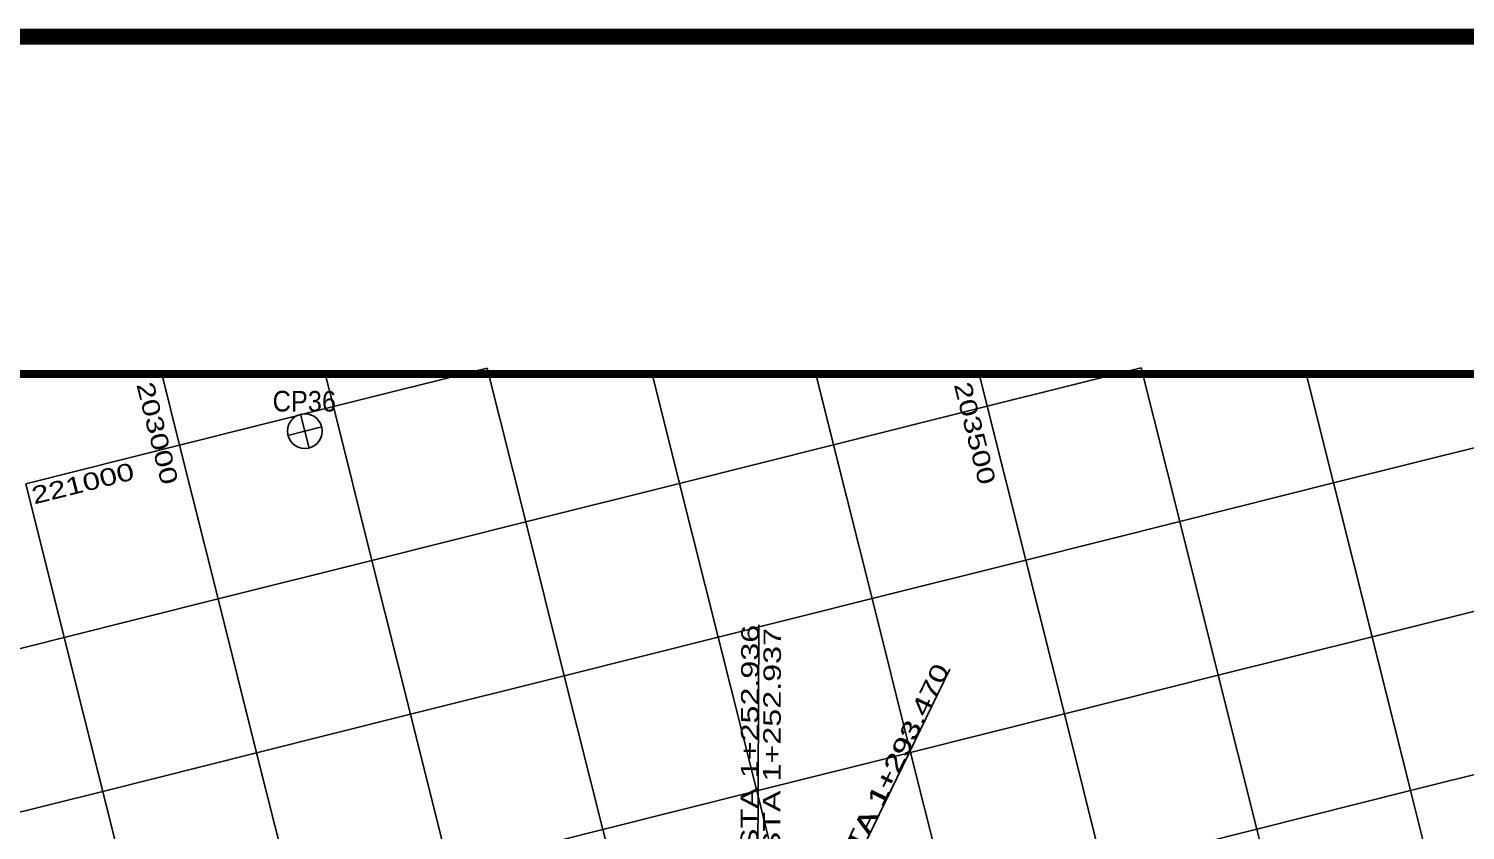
# Model space of a CAD drawing. Header units: millimetres. Extents: x 0 to 1450, y 0 to 594.
# Drawn here: x 1090.1 to 1271.3, y 473.9 to 575 of the extents above; entities that cross this region are included whole.
import ezdxf
from ezdxf.enums import TextEntityAlignment as Align

# ---------------------------------------------------------------- set-up
doc = ezdxf.new("R2010")
doc.units = ezdxf.units.MM
doc.header["$LTSCALE"] = 10
for name, color, linetype in [('CA-ALGN-STSM', 2, 'Continuous'), ('CA-ALGN-SUBL', 1, 'Continuous'), ('CA-ALGN-SUBT', 2, 'Continuous'), ('CV-GRID-BORD', 4, 'Continuous'), ('CV-GRID-LINE', 1, 'Continuous'), ('CV-GRID-TEXT', 4, 'Continuous'), ('CX-BORD', 3, 'Continuous'), ('CX-BORD-LIN1', 4, 'Continuous'), ('CX-BORD-LIN2', 3, 'Continuous'), ('CX-BORD-TEX2', 7, 'Continuous'), ('CX-BORD-TEX3', 6, 'Continuous')]:
    doc.layers.add(name, color=color, linetype=linetype)
doc.styles.add('RP2', font='Dotum.ttf')
doc.styles.add('TB_TEXT', font='Dotum.ttf')
doc.styles.add('TB_WBTXT', font='Dotum.ttf')
doc.styles.add('TB_WMTXT', font='Dotum.ttf')

# ---------------------------------------------------------------- blocks, each defined once
blk = doc.blocks.new('CXBLKA1-KHCA-부산~울산409_K2H(가1450)')
at = {"layer": 'CX-BORD-LIN1', "const_width": 2}
blk.add_lwpolyline([(1430.000001036647, 20.00000057201521), (25.00000103664684, 20.00000057201771), (25.00000103664684, 574.0000005720173), (1430.000001036646, 574.000000572017)], close=True, dxfattribs=at)
at = {"layer": 'CX-BORD-LIN1', "style": 'TB_TEXT'}
for tag, height, p in [('TR_RNUM4', 3, (310.1051176548428, 46.63656390138055)), ('TR_RDAT4', 3.5, (342.5000010366468, 47.00000057201765)), ('TR_DGN4', 3.5, (1093.118455254407, 47.00000057201741)), ('TR_CHK4', 3.5, (1133.118455254407, 47.00000057201741)), ('TR_APP4', 3.5, (1173.118455254407, 47.00000057201764)), ('TR_RNUM3', 3, (310.1051176548428, 40.63656390138166)), ('TR_RDAT3', 3.5, (342.5000010366468, 41.00000057201876)), ('TR_DGN3', 3.5, (1093.118455254407, 41.00000057201852)), ('TR_CHK3', 3.5, (1133.118455254407, 41.00000057201852)), ('TR_APP3', 3.5, (1173.118455254407, 41.00000057201875)), ('TR_RDAT2', 3.5, (342.5000010366468, 35.00000057201876)), ('TR_DGN2', 3.5, (1093.118455254407, 35.00000057201852)), ('TR_CHK2', 3.5, (1133.118455254407, 35.00000057201852)), ('TR_APP2', 3.5, (1173.118455254407, 35.00000057201875)), ('TR_RNUM2', 3, (310.1051176548428, 34.63656390138166)), ('TR_DGN1', 3.5, (1093.118455254407, 29.00000057201741)), ('TR_CHK1', 3.5, (1133.118455254407, 29.00000057201741)), ('TR_RNUM1', 3, (310.1051176548428, 28.63656390138055)), ('TR_RDAT1', 3.5, (342.5000010366468, 29.00000057201765)), ('TR_APP1', 3.5, (1173.118455254407, 29.00000057201764))]:
    blk.add_attdef(tag, text='', height=height, dxfattribs=at).set_placement(p, align=Align.MIDDLE_CENTER)
for tag, p in [('TR_RCON4', (367.3033148448806, 47.00000057201765)), ('TR_RCON3', (367.3033148448806, 41.00000057201876)), ('TR_RCON2', (367.3033148448806, 35.00000057201876)), ('TR_RCON1', (367.3033148448806, 29.00000057201765))]:
    blk.add_attdef(tag, text='', height=3.5, dxfattribs=at).set_placement(p, align=Align.MIDDLE_LEFT)
at = {"layer": 'CX-BORD-LIN2', "style": 'TB_TEXT'}
blk.add_attdef('TD_VERSION', text='', height=3, rotation=90, dxfattribs=at).set_placement((1434.500000442103, 68.0148997841402), align=Align.MIDDLE_CENTER)
at = {"layer": 'CX-BORD-TEX2', "style": 'TB_WMTXT'}
for tag, height, p in [('TB_CNAME', 5, (40.34476742384754, 551.8324137199421)), ('TB_CSCOP', 4, (41.6345685898084, 543.8324137199421))]:
    blk.add_attdef(tag, text='', height=height, dxfattribs=at).set_placement(p, align=Align.BOTTOM_LEFT)
at = {"layer": 'CX-BORD-TEX2', "style": 'TB_WBTXT'}
for tag, height, p in [('TB_MTITIL', 10, (727.5000010366466, 553.3264141326357)), ('TB_STITL', 7, (727.5000010366466, 538.3264141326357))]:
    blk.add_attdef(tag, text='', height=height, dxfattribs=at).set_placement(p, align=Align.MIDDLE_CENTER)
at = {"layer": 'CX-BORD-TEX3', "style": 'TB_TEXT'}
for tag, height, p in [('TD_DCOMP', 4.5, (242.5000010366468, 45.00000057201702)), ('TD_CSECT', 4.5, (1245.000001036647, 45.00000057201645)), ('TD_DNAME_TOP', 4.5, (1389.000001036647, 45.0000005720166)), ('TD_DNAME_MAIN', 4.5, (1389.000001036647, 39.00715549113616)), ('TD_CCOMP', 4.5, (242.5000010366468, 35.00000057201702)), ('TD_HSCAL', 4.5, (1260.699149380049, 35.23515228897361)), ('TD_VSCAL', 4.5, (1289.77936259391, 35.23515228897361)), ('TD_DNAME_BOT', 3, (1389.000001036647, 33.65422772207936)), ('TD_CNAME', 4.5, (90.00000103664684, 25.75218214517188)), ('TD_FIELD', 4.5, (207.5000010366468, 25.52709679637526)), ('TD_CSTEP', 4.5, (278.244001036647, 25.52709679637478)), ('TD_DWGCODE', 4.5, (1275.000001036647, 25.38582383273764)), ('TD_DWGNO', 4.5, (1389.000001036647, 25.38582383273763))]:
    blk.add_attdef(tag, text='', height=height, dxfattribs=at).set_placement(p, align=Align.MIDDLE_CENTER)
at = {"layer": 'CX-BORD-TEX3', "style": 'TB_TEXT', "width": 0.9}
blk.add_attdef('TD_CDIST', text='', height=4, dxfattribs=at).set_placement((1290.000001036647, 45.0000005720165), align=Align.MIDDLE_CENTER)

msp = doc.modelspace()

# ---------------------------------------------------------------- linework, layer by layer
at = {"layer": 'CA-ALGN-STSM', "linetype": 'Continuous'}
for p, q in [((1124.38369404709, 526.3799667765188), (1125.453438318898, 522.1119874896749)), ((1122.784576539572, 523.7111049972218), (1127.052555826416, 524.780849269001))]:
    msp.add_line(p, q, dxfattribs=at)
msp.add_circle((1124.918566182994, 524.2459771330969), 2.2, dxfattribs=at)
at = {"layer": 'CA-ALGN-SUBL', "linetype": 'Continuous'}
for p, q in [((1182.032773264636, 462.4171134014823), (1182.158843604248, 499.8168997396342)), ((1182.032779570884, 462.4171129202214), (1182.158849424228, 499.8169011983764)), ((1189.862152183672, 460.5958154458995), (1206.255920502455, 494.2113534112495)), ((1189.862168194824, 460.5958091496932), (1206.255936513637, 494.2113471150433))]:
    msp.add_line(p, q, dxfattribs=at)
at = {"layer": 'CV-GRID-BORD', "const_width": 1}
msp.add_lwpolyline([(1118.605406092054, 317.3557969702442), (1389.186011527385, 317.3558946685434), (1389.186011527472, 531.4572059733828), (59.12178506744021, 531.4567257282242), (59.12178506744021, 317.3554144233849), (451.3511558794526, 317.3555560452724), (451.3511558794235, 394.0772947623254), (1118.605406092054, 394.0772947622963), (1118.605406092025, 317.3556857935828)], dxfattribs=at)
at = {"layer": 'CV-GRID-LINE', "linetype": 'Continuous'}
for p, q in [((1106.861575622181, 531.4571040347428), (1109.113591895712, 522.4721914136817)), ((1127.480230522237, 531.4571114795026), (1128.513497745018, 527.3346653764229)), ((1128.513497745018, 527.3346653764229), (1147.913403594324, 532.1971393391641)), ((1147.913403594324, 532.1971393391641), (1152.775877557066, 512.7972334898868)), ((1168.717540322348, 531.4571263690223), (1172.175783406372, 517.659707452628)), ((1189.336195222375, 531.4571338137821), (1191.575689255649, 522.5221814153692)), ((1209.954850122431, 531.4571412585419), (1210.975595104956, 527.3846553781104)), ((1210.975595104956, 527.3846553781104), (1230.375500954262, 532.2471293408516)), ((1230.375500954262, 532.2471293408516), (1235.237974917003, 512.8472234915453)), ((1251.192159922513, 531.4571561480616), (1254.63788076631, 517.7096974543156)), ((1109.113591895712, 522.4721914136817), (1128.513497745018, 527.3346653764229)), ((1128.513497745018, 527.3346653764229), (1133.375971707759, 507.9347595271165)), ((1191.575689255649, 522.5221814153692), (1210.975595104956, 527.3846553781104)), ((1210.975595104956, 527.3846553781104), (1215.838069067697, 507.9847495288041)), ((1089.713686046434, 517.6097174509405), (1109.113591895712, 522.4721914136817)), ((1109.113591895712, 522.4721914136817), (1113.976065858453, 503.0722855643753)), ((1172.175783406372, 517.659707452628), (1191.575689255649, 522.5221814153692)), ((1191.575689255649, 522.5221814153692), (1196.43816321839, 503.1222755660629)), ((1254.63788076631, 517.7096974543156), (1274.037786615587, 522.5721714170568)), ((1089.713686046434, 517.6097174509405), (1094.576160009176, 498.2098116016341)), ((1152.775877557066, 512.7972334898868), (1172.175783406372, 517.659707452628)), ((1172.175783406372, 517.659707452628), (1177.038257369113, 498.2598016033216)), ((1235.237974917003, 512.8472234915453), (1254.63788076631, 517.7096974543156)), ((1254.63788076631, 517.7096974543156), (1259.500354729051, 498.3097916050092)), ((1133.375971707759, 507.9347595271165), (1152.775877557066, 512.7972334898868)), ((1152.775877557066, 512.7972334898868), (1157.638351519807, 493.3973276405804)), ((1215.838069067697, 507.9847495288041), (1235.237974917003, 512.8472234915453)), ((1235.237974917003, 512.8472234915453), (1240.100448879744, 493.447317642268)), ((1113.976065858453, 503.0722855643753), (1133.375971707759, 507.9347595271165)), ((1133.375971707759, 507.9347595271165), (1138.2384456705, 488.5348536778392)), ((1196.43816321839, 503.1222755660629), (1215.838069067697, 507.9847495288041)), ((1215.838069067697, 507.9847495288041), (1220.700543030438, 488.5848436795268)), ((1094.576160009176, 498.2098116016341), (1113.976065858453, 503.0722855643753)), ((1113.976065858453, 503.0722855643753), (1118.838539821223, 483.6723797150689)), ((1177.038257369113, 498.2598016033216), (1196.43816321839, 503.1222755660629)), ((1196.43816321839, 503.1222755660629), (1201.300637181161, 483.7223697167565)), ((1259.500354729051, 498.3097916050092), (1278.900260578328, 503.1722655677504)), ((1075.176254159869, 493.3473376388929), (1094.576160009176, 498.2098116016341)), ((1094.576160009176, 498.2098116016341), (1099.438633971917, 478.8099057523277)), ((1157.638351519807, 493.3973276405804), (1177.038257369113, 498.2598016033216)), ((1177.038257369113, 498.2598016033216), (1181.900731331854, 478.8598957540153)), ((1240.100448879744, 493.447317642268), (1259.500354729051, 498.3097916050092)), ((1259.500354729051, 498.3097916050092), (1264.362828691792, 478.9098857557028)), ((1138.2384456705, 488.5348536778392), (1157.638351519807, 493.3973276405804)), ((1157.638351519807, 493.3973276405804), (1162.500825482548, 473.9974217912741)), ((1220.700543030438, 488.5848436795268), (1240.100448879744, 493.447317642268)), ((1240.100448879744, 493.447317642268), (1244.962922842486, 474.0474117929616)), ((1118.838539821223, 483.6723797150689), (1138.2384456705, 488.5348536778392)), ((1138.2384456705, 488.5348536778392), (1143.100919633271, 469.1349478285329)), ((1201.300637181161, 483.7223697167565), (1220.700543030438, 488.5848436795268)), ((1220.700543030438, 488.5848436795268), (1225.563016993208, 469.1849378302204)), ((1181.900731331854, 478.8598957540153), (1201.300637181161, 483.7223697167565)), ((1201.300637181161, 483.7223697167565), (1206.163111143902, 464.3224638674792)), ((1264.362828691792, 478.9098857557028), (1283.762734541098, 483.772359718444)), ((1099.438633971917, 478.8099057523277), (1118.838539821223, 483.6723797150689)), ((1118.838539821223, 483.6723797150689), (1123.701013783964, 464.2724738657917)), ((1080.03872812261, 473.9474317895865), (1099.438633971917, 478.8099057523277)), ((1099.438633971917, 478.8099057523277), (1104.301107934658, 459.4099999030504)), ((1162.500825482548, 473.9974217912741), (1181.900731331854, 478.8598957540153)), ((1181.900731331854, 478.8598957540153), (1186.763205294596, 459.459989904738)), ((1244.962922842486, 474.0474117929616), (1264.362828691792, 478.9098857557028)), ((1264.362828691792, 478.9098857557028), (1269.225302654533, 459.5099799064255)), ((1143.100919633271, 469.1349478285329), (1162.500825482548, 473.9974217912741)), ((1162.500825482548, 473.9974217912741), (1167.363299445289, 454.5975159419677)), ((1225.563016993208, 469.1849378302204), (1244.962922842486, 474.0474117929616)), ((1244.962922842486, 474.0474117929616), (1249.825396805227, 454.6475059436552))]:
    msp.add_line(p, q, dxfattribs=at)

# ---------------------------------------------------------------- block references
at = {"layer": 'CX-BORD'}
msp.add_blockref('CXBLKA1-KHCA-부산~울산409_K2H(가1450)', (-8.015907951630652e-06, 2.086748645524494e-05), dxfattribs=at)

# ---------------------------------------------------------------- texts
at = {"layer": 'CA-ALGN-SUBT', "style": 'RP2'}
for s, rotation, width, p, p2 in [('EC STA 1+252.936', 89.80686465265434, 1.287476798788332, (1182.040188979165, 464.6171002885303), (1182.158842593966, 499.8169003070134)), ('BC STA 1+252.937', 89.80686465260696, 1.280208446433869, (1184.846487390849, 464.2129582134285), (1184.965141005679, 499.4127582319115)), ('EC STA 1+293.470', 64.00223914500076, 1.287476798792134, (1190.826491827302, 462.5732008139812), (1206.255919772881, 494.2113542572688)), ('EP STA 1+293.470', 64.00223914500076, 1.298821456122608, (1190.826507786503, 462.5731930304819), (1206.255935732082, 494.2113464737695))]:
    msp.add_text(s, height=2.2, rotation=rotation, dxfattribs=dict(at, width=width)).set_placement(p, p2, align=Align.FIT)
at = {"layer": 'CV-GRID-TEXT', "style": 'RP2'}
for s, height, rotation, width, p, p2 in [('203000', 2.2, 284.07097719239, 1.234505862646417, (1103.656944964645, 530.1187127450457), (1106.86617778007, 517.314774884514)), ('CP36', 2.6, 359.8784370682301, 0.8755568755598979, (1120.846579591929, 526.7240806365653), (1128.846561585971, 526.7071072620374)), ('203500', 2.2, 284.07097719239, 1.234505862646417, (1206.750219464895, 530.1187499688449), (1209.95945228032, 517.3148121083132)), ('221000', 2.2, 14.07097719226743, 1.234505862645756, (1090.782430518197, 514.9909801112872), (1103.586368378728, 518.200212926683))]:
    msp.add_text(s, height=height, rotation=rotation, dxfattribs=dict(at, width=width)).set_placement(p, p2, align=Align.FIT)

doc.saveas('drawing.dxf')
